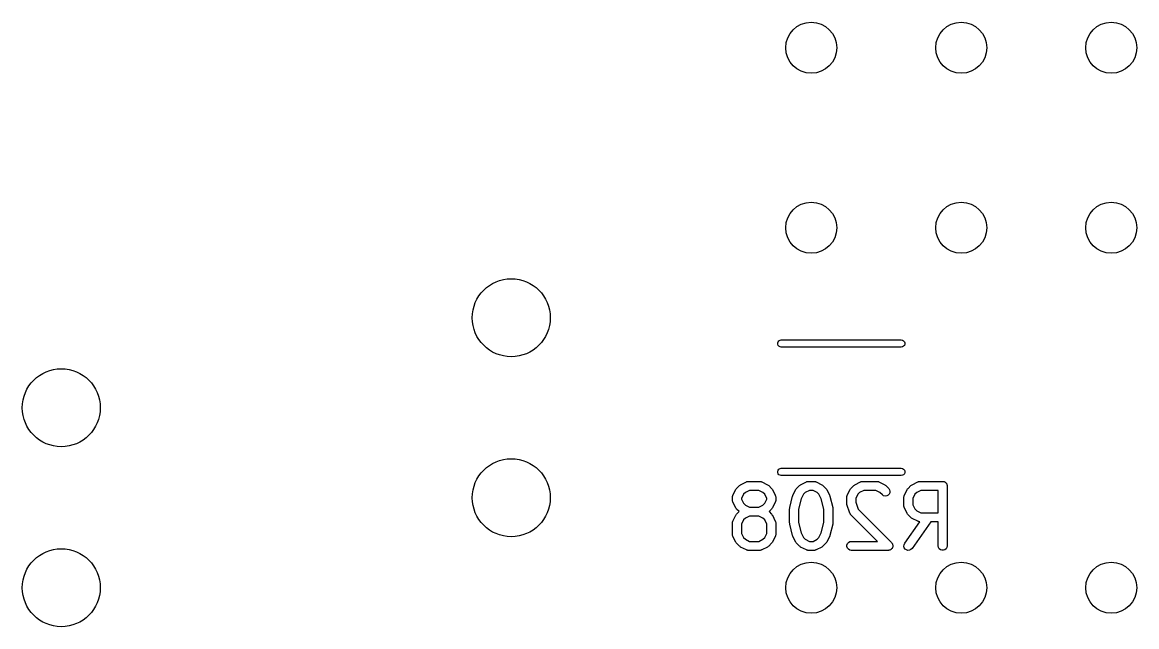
# Model space of a CAD drawing. Extents: x 25 to 326, y -201 to -21.
# Drawn here: x 29.35 to 47.92, y -200.65 to -190.57 of the extents above; entities that cross this region are included whole.
import ezdxf

# ---------------------------------------------------------------- set-up
doc = ezdxf.new("R2010")
doc.units = 0
doc.header["$MEASUREMENT"] = 0
doc.layers.add('BLACK', color=7, linetype='CONTINUOUS')

msp = doc.modelspace()

# ---------------------------------------------------------------- linework, layer by layer
at = {"layer": 'Black'}
for p, q in [((41.9409, -195.92), (41.948, -195.9)), ((41.9409, -195.94), (41.9409, -195.92)), ((41.948, -195.96), (41.9409, -195.94)), ((41.948, -195.9), (41.9614, -195.884)), ((41.9614, -195.976), (41.948, -195.96)), ((41.9614, -195.884), (41.9795, -195.874)), ((41.9795, -195.874), (42, -195.87)), ((42, -195.87), (44, -195.87)), ((44, -195.87), (44.0205, -195.874)), ((44.0205, -195.874), (44.0386, -195.884)), ((44.0386, -195.884), (44.052, -195.9)), ((44.052, -195.96), (44.0386, -195.976)), ((44.052, -195.9), (44.0591, -195.92)), ((44.0591, -195.94), (44.052, -195.96)), ((44.0591, -195.92), (44.0591, -195.94)), ((41.9795, -195.986), (41.9614, -195.976)), ((42, -195.99), (41.9795, -195.986)), ((44, -195.99), (42, -195.99)), ((44.0205, -195.986), (44, -195.99)), ((44.0386, -195.976), (44.0205, -195.986)), ((41.9409, -198.06), (41.948, -198.04)), ((41.9409, -198.08), (41.9409, -198.06)), ((41.948, -198.1), (41.9409, -198.08)), ((41.948, -198.04), (41.9614, -198.024)), ((41.9614, -198.116), (41.948, -198.1)), ((41.9614, -198.024), (41.9795, -198.014)), ((41.9795, -198.126), (41.9614, -198.116)), ((41.9795, -198.014), (42, -198.01)), ((42, -198.13), (41.9795, -198.126)), ((42, -198.01), (44, -198.01)), ((44, -198.13), (42, -198.13)), ((44, -198.01), (44.0205, -198.014)), ((44.0205, -198.126), (44, -198.13)), ((44.0205, -198.014), (44.0386, -198.024)), ((44.0386, -198.116), (44.0205, -198.126)), ((44.0386, -198.024), (44.052, -198.04)), ((44.052, -198.1), (44.0386, -198.116)), ((44.052, -198.04), (44.0591, -198.06)), ((44.0591, -198.08), (44.052, -198.1)), ((44.0591, -198.06), (44.0591, -198.08)), ((41.1948, -198.459), (41.2424, -198.364)), ((41.2424, -198.364), (41.2496, -198.354)), ((41.2496, -198.354), (41.2565, -198.345)), ((41.2565, -198.345), (41.3041, -198.297)), ((41.3041, -198.297), (41.3139, -198.29)), ((41.3139, -198.29), (41.3236, -198.283)), ((41.3236, -198.283), (41.4188, -198.235)), ((41.4701, -198.377), (41.4016, -198.412)), ((41.4188, -198.235), (41.423, -198.234)), ((41.423, -198.234), (41.4267, -198.232)), ((41.4267, -198.232), (41.4354, -198.23)), ((41.4354, -198.23), (41.4438, -198.228)), ((41.4438, -198.228), (41.4481, -198.228)), ((41.4481, -198.228), (41.4524, -198.227)), ((41.4524, -198.227), (41.6429, -198.227)), ((41.6252, -198.377), (41.4701, -198.377)), ((41.6937, -198.412), (41.6252, -198.377)), ((41.6429, -198.227), (41.6471, -198.228)), ((41.6471, -198.228), (41.6514, -198.228)), ((41.6514, -198.228), (41.6599, -198.23)), ((41.6599, -198.23), (41.6685, -198.232)), ((41.6685, -198.232), (41.6723, -198.234)), ((41.6723, -198.234), (41.6764, -198.235)), ((41.6764, -198.235), (41.7716, -198.283)), ((41.7716, -198.283), (41.7813, -198.29)), ((41.7813, -198.29), (41.7911, -198.297)), ((41.7911, -198.297), (41.8387, -198.345)), ((41.8387, -198.345), (41.8456, -198.354)), ((41.8456, -198.354), (41.8528, -198.364)), ((41.8528, -198.364), (41.9004, -198.459)), ((42.1948, -198.459), (42.2424, -198.364)), ((42.2424, -198.364), (42.2496, -198.354)), ((42.2496, -198.354), (42.2565, -198.345)), ((42.2565, -198.345), (42.3041, -198.297)), ((42.3041, -198.297), (42.3139, -198.29)), ((42.3139, -198.29), (42.3236, -198.283)), ((42.3236, -198.283), (42.4188, -198.235)), ((42.4701, -198.377), (42.4016, -198.412)), ((42.4188, -198.235), (42.423, -198.234)), ((42.423, -198.234), (42.4267, -198.232)), ((42.4267, -198.232), (42.4354, -198.23)), ((42.4354, -198.23), (42.4438, -198.228)), ((42.4438, -198.228), (42.4481, -198.228)), ((42.4481, -198.228), (42.4524, -198.227)), ((42.4524, -198.227), (42.5476, -198.227)), ((42.5299, -198.377), (42.4701, -198.377)), ((42.5984, -198.412), (42.5299, -198.377)), ((42.5476, -198.227), (42.5519, -198.228)), ((42.5519, -198.228), (42.5562, -198.228)), ((42.5562, -198.228), (42.5646, -198.23)), ((42.5646, -198.23), (42.5733, -198.232)), ((42.5733, -198.232), (42.577, -198.234)), ((42.577, -198.234), (42.5812, -198.235)), ((42.5812, -198.235), (42.6764, -198.283)), ((42.6764, -198.283), (42.6861, -198.29)), ((42.6861, -198.29), (42.6959, -198.297)), ((42.6959, -198.297), (42.7435, -198.345)), ((42.7435, -198.345), (42.7504, -198.354)), ((42.7504, -198.354), (42.7576, -198.364)), ((42.7576, -198.364), (42.8052, -198.459)), ((43.0996, -198.459), (43.1472, -198.364)), ((43.1472, -198.364), (43.1544, -198.354)), ((43.1544, -198.354), (43.1613, -198.345)), ((43.1613, -198.345), (43.2089, -198.297)), ((43.2089, -198.297), (43.2187, -198.29)), ((43.2187, -198.29), (43.2284, -198.283)), ((43.2284, -198.283), (43.3236, -198.235)), ((43.3748, -198.377), (43.3063, -198.412)), ((43.3236, -198.235), (43.3277, -198.234)), ((43.3277, -198.234), (43.3315, -198.232)), ((43.3315, -198.232), (43.3401, -198.23)), ((43.3401, -198.23), (43.3486, -198.228)), ((43.3486, -198.228), (43.3529, -198.228)), ((43.3529, -198.228), (43.3571, -198.227)), ((43.3571, -198.227), (43.5952, -198.227)), ((43.5775, -198.377), (43.3748, -198.377)), ((43.646, -198.412), (43.5775, -198.377)), ((43.5952, -198.227), (43.5995, -198.228)), ((43.5995, -198.228), (43.6038, -198.228)), ((43.6038, -198.228), (43.6122, -198.23)), ((43.6122, -198.23), (43.6209, -198.232)), ((43.6209, -198.232), (43.6246, -198.234)), ((43.6246, -198.234), (43.6288, -198.235)), ((43.6288, -198.235), (43.724, -198.283)), ((43.724, -198.283), (43.7337, -198.29)), ((43.7337, -198.29), (43.7435, -198.297)), ((43.7435, -198.297), (43.7911, -198.345)), ((43.7911, -198.345), (43.8061, -198.366)), ((43.8061, -198.366), (43.8128, -198.391)), ((44.052, -198.459), (44.0996, -198.364)), ((44.0996, -198.364), (44.1067, -198.354)), ((44.1067, -198.354), (44.1136, -198.345)), ((44.1136, -198.345), (44.1613, -198.297)), ((44.1613, -198.297), (44.1711, -198.29)), ((44.1711, -198.29), (44.1807, -198.283)), ((44.1807, -198.283), (44.276, -198.235)), ((44.3272, -198.377), (44.2587, -198.412)), ((44.276, -198.235), (44.2801, -198.234)), ((44.2801, -198.234), (44.2839, -198.232)), ((44.2839, -198.232), (44.2925, -198.23)), ((44.2925, -198.23), (44.3009, -198.228)), ((44.3009, -198.228), (44.3053, -198.228)), ((44.3053, -198.228), (44.3095, -198.227)), ((44.3095, -198.227), (44.6905, -198.227)), ((44.6155, -198.377), (44.3272, -198.377)), ((44.6155, -198.751), (44.6155, -198.377)), ((44.6905, -198.227), (44.6969, -198.229)), ((44.6969, -198.229), (44.7035, -198.229)), ((44.7035, -198.229), (44.7097, -198.231)), ((44.7097, -198.231), (44.7161, -198.232)), ((44.7161, -198.232), (44.7218, -198.235)), ((44.7218, -198.235), (44.728, -198.237)), ((44.728, -198.237), (44.733, -198.242)), ((44.733, -198.242), (44.7387, -198.245)), ((44.7387, -198.245), (44.7429, -198.25)), ((44.7429, -198.25), (44.7479, -198.254)), ((44.7479, -198.254), (44.7512, -198.26)), ((44.7512, -198.26), (44.7554, -198.265)), ((44.7554, -198.265), (44.7577, -198.271)), ((44.7577, -198.271), (44.761, -198.277)), ((44.761, -198.277), (44.7621, -198.283)), ((44.7621, -198.283), (44.7643, -198.289)), ((44.7643, -198.289), (44.7643, -198.296)), ((44.7643, -198.296), (44.7655, -198.302)), ((44.7655, -198.302), (44.7655, -199.302)), ((41.1869, -198.493), (41.1877, -198.489)), ((41.1869, -198.54), (41.1869, -198.493)), ((41.1877, -198.545), (41.1869, -198.54)), ((41.1874, -198.484), (41.1899, -198.476)), ((41.1877, -198.489), (41.1874, -198.484)), ((41.1874, -198.549), (41.1877, -198.545)), ((41.1899, -198.557), (41.1874, -198.549)), ((41.1899, -198.476), (41.1914, -198.467)), ((41.1914, -198.566), (41.1899, -198.557)), ((41.1914, -198.467), (41.1936, -198.463)), ((41.1936, -198.57), (41.1914, -198.566)), ((41.1936, -198.463), (41.1948, -198.459)), ((41.3712, -198.442), (41.3369, -198.511)), ((41.3369, -198.511), (41.3369, -198.523)), ((41.3369, -198.523), (41.3712, -198.591)), ((41.4016, -198.412), (41.3712, -198.442)), ((41.7241, -198.442), (41.6937, -198.412)), ((41.7583, -198.511), (41.7241, -198.442)), ((41.7241, -198.591), (41.7583, -198.523)), ((41.7583, -198.523), (41.7583, -198.511)), ((41.9004, -198.459), (41.9016, -198.463)), ((41.9016, -198.463), (41.9038, -198.467)), ((41.9038, -198.566), (41.9016, -198.57)), ((41.9038, -198.467), (41.9053, -198.476)), ((41.9053, -198.557), (41.9038, -198.566)), ((41.9053, -198.476), (41.9078, -198.484)), ((41.9078, -198.549), (41.9053, -198.557)), ((41.9078, -198.484), (41.9076, -198.489)), ((41.9076, -198.489), (41.9083, -198.493)), ((41.9083, -198.54), (41.9076, -198.545)), ((41.9076, -198.545), (41.9078, -198.549)), ((41.9083, -198.493), (41.9083, -198.54)), ((42.1415, -198.665), (42.1891, -198.475)), ((42.1891, -198.475), (42.1925, -198.467)), ((42.1925, -198.467), (42.1948, -198.459)), ((42.3327, -198.519), (42.2893, -198.693)), ((42.3712, -198.442), (42.3327, -198.519)), ((42.4016, -198.412), (42.3712, -198.442)), ((42.6288, -198.442), (42.5984, -198.412)), ((42.6673, -198.519), (42.6288, -198.442)), ((42.7107, -198.693), (42.6673, -198.519)), ((42.8052, -198.459), (42.8075, -198.467)), ((42.8075, -198.467), (42.8109, -198.475)), ((42.8109, -198.475), (42.8585, -198.665)), ((43.0917, -198.493), (43.0924, -198.489)), ((43.0917, -198.588), (43.0917, -198.493)), ((43.0922, -198.484), (43.0947, -198.476)), ((43.0924, -198.489), (43.0922, -198.484)), ((43.0947, -198.476), (43.0962, -198.467)), ((43.0962, -198.467), (43.0984, -198.463)), ((43.0984, -198.463), (43.0996, -198.459)), ((43.2759, -198.442), (43.2417, -198.511)), ((43.2417, -198.511), (43.2417, -198.576)), ((43.3063, -198.412), (43.2759, -198.442)), ((43.6851, -198.451), (43.646, -198.412)), ((43.7064, -198.466), (43.6851, -198.451)), ((43.7316, -198.472), (43.7064, -198.466)), ((43.7575, -198.47), (43.7316, -198.472)), ((43.7811, -198.459), (43.7575, -198.47)), ((43.7995, -198.441), (43.7811, -198.459)), ((43.8105, -198.417), (43.7995, -198.441)), ((43.8128, -198.391), (43.8105, -198.417)), ((44.044, -198.493), (44.0448, -198.489)), ((44.044, -198.636), (44.044, -198.493)), ((44.0445, -198.484), (44.047, -198.476)), ((44.0448, -198.489), (44.0445, -198.484)), ((44.047, -198.476), (44.0486, -198.467)), ((44.0486, -198.467), (44.0507, -198.463)), ((44.0507, -198.463), (44.052, -198.459)), ((44.2283, -198.442), (44.194, -198.511)), ((44.194, -198.511), (44.194, -198.618)), ((44.2587, -198.412), (44.2283, -198.442)), ((41.1948, -198.574), (41.1936, -198.57)), ((41.2424, -198.669), (41.1948, -198.574)), ((41.2496, -198.679), (41.2424, -198.669)), ((41.2565, -198.689), (41.2496, -198.679)), ((41.2987, -198.731), (41.2565, -198.689)), ((41.2565, -198.773), (41.2987, -198.731)), ((41.3712, -198.591), (41.4016, -198.622)), ((41.4016, -198.622), (41.4701, -198.656)), ((41.4701, -198.656), (41.6252, -198.656)), ((41.6252, -198.656), (41.6937, -198.622)), ((41.6937, -198.622), (41.7241, -198.591)), ((41.8387, -198.689), (41.7965, -198.731)), ((41.7965, -198.731), (41.8387, -198.773)), ((41.8456, -198.679), (41.8387, -198.689)), ((41.8528, -198.669), (41.8456, -198.679)), ((41.9004, -198.574), (41.8528, -198.669)), ((41.9016, -198.57), (41.9004, -198.574)), ((42.1393, -198.683), (42.1409, -198.674)), ((42.1393, -198.921), (42.1393, -198.683)), ((42.1409, -198.674), (42.1415, -198.665)), ((42.2893, -198.693), (42.2893, -198.912)), ((42.7107, -198.912), (42.7107, -198.693)), ((42.8585, -198.665), (42.8591, -198.674)), ((42.8591, -198.674), (42.8607, -198.683)), ((42.8607, -198.683), (42.8607, -198.921)), ((43.0938, -198.6), (43.0917, -198.588)), ((43.0955, -198.612), (43.0938, -198.6)), ((43.1431, -198.755), (43.0955, -198.612)), ((43.2417, -198.576), (43.2798, -198.69)), ((43.2798, -198.69), (43.8387, -199.249)), ((44.0448, -198.64), (44.044, -198.636)), ((44.0445, -198.644), (44.0448, -198.64)), ((44.047, -198.653), (44.0445, -198.644)), ((44.0486, -198.661), (44.047, -198.653)), ((44.0507, -198.665), (44.0486, -198.661)), ((44.052, -198.669), (44.0507, -198.665)), ((44.0996, -198.764), (44.052, -198.669)), ((44.194, -198.618), (44.2283, -198.687)), ((44.2283, -198.687), (44.2587, -198.717)), ((44.2587, -198.717), (44.3272, -198.751)), ((44.3272, -198.751), (44.6155, -198.751)), ((41.1869, -198.921), (41.1877, -198.917)), ((41.1869, -199.112), (41.1869, -198.921)), ((41.1874, -198.913), (41.1899, -198.904)), ((41.1877, -198.917), (41.1874, -198.913)), ((41.1899, -198.904), (41.1914, -198.896)), ((41.1914, -198.896), (41.1936, -198.892)), ((41.1936, -198.892), (41.1948, -198.888)), ((41.1948, -198.888), (41.2424, -198.793)), ((41.2424, -198.793), (41.2496, -198.783)), ((41.2496, -198.783), (41.2565, -198.773)), ((41.3712, -198.871), (41.3369, -198.939)), ((41.4016, -198.84), (41.3712, -198.871)), ((41.4701, -198.806), (41.4016, -198.84)), ((41.6252, -198.806), (41.4701, -198.806)), ((41.6937, -198.84), (41.6252, -198.806)), ((41.7241, -198.871), (41.6937, -198.84)), ((41.7583, -198.939), (41.7241, -198.871)), ((41.8387, -198.773), (41.8456, -198.783)), ((41.8456, -198.783), (41.8528, -198.793)), ((41.8528, -198.793), (41.9004, -198.888)), ((41.9004, -198.888), (41.9016, -198.892)), ((41.9016, -198.892), (41.9038, -198.896)), ((41.9038, -198.896), (41.9053, -198.904)), ((41.9053, -198.904), (41.9078, -198.913)), ((41.9078, -198.913), (41.9076, -198.917)), ((41.9076, -198.917), (41.9083, -198.921)), ((41.9083, -198.921), (41.9083, -199.112)), ((42.1409, -198.93), (42.1393, -198.921)), ((42.1415, -198.94), (42.1409, -198.93)), ((42.2893, -198.912), (42.3327, -199.086)), ((42.6673, -199.086), (42.7107, -198.912)), ((42.8591, -198.93), (42.8585, -198.94)), ((42.8607, -198.921), (42.8591, -198.93)), ((43.1452, -198.758), (43.1431, -198.755)), ((43.1463, -198.763), (43.1452, -198.758)), ((43.1514, -198.77), (43.1463, -198.763)), ((43.1555, -198.778), (43.1514, -198.77)), ((43.1588, -198.78), (43.1555, -198.778)), ((43.1613, -198.784), (43.1588, -198.78)), ((43.6046, -199.227), (43.1613, -198.784)), ((44.0576, -199.259), (44.3085, -198.901)), ((44.1067, -198.774), (44.0996, -198.764)), ((44.1136, -198.784), (44.1067, -198.774)), ((44.1613, -198.832), (44.1136, -198.784)), ((44.1711, -198.838), (44.1613, -198.832)), ((44.1807, -198.846), (44.1711, -198.838)), ((44.4914, -198.901), (44.1805, -199.345)), ((44.276, -198.893), (44.1807, -198.846)), ((44.2801, -198.895), (44.276, -198.893)), ((44.2839, -198.897), (44.2801, -198.895)), ((44.2925, -198.898), (44.2839, -198.897)), ((44.3009, -198.901), (44.2925, -198.898)), ((44.3053, -198.9), (44.3009, -198.901)), ((44.3085, -198.901), (44.3053, -198.9)), ((44.6155, -198.901), (44.4914, -198.901)), ((44.6155, -199.302), (44.6155, -198.901)), ((41.1877, -199.116), (41.1869, -199.112)), ((41.1874, -199.12), (41.1877, -199.116)), ((41.1899, -199.129), (41.1874, -199.12)), ((41.3369, -198.939), (41.3369, -199.094)), ((41.3369, -199.094), (41.3712, -199.163)), ((41.7241, -199.163), (41.7583, -199.094)), ((41.7583, -199.094), (41.7583, -198.939)), ((41.9078, -199.12), (41.9053, -199.129)), ((41.9083, -199.112), (41.9076, -199.116)), ((41.9076, -199.116), (41.9078, -199.12)), ((42.1891, -199.13), (42.1415, -198.94)), ((42.3327, -199.086), (42.3712, -199.163)), ((42.6288, -199.163), (42.6673, -199.086)), ((42.8585, -198.94), (42.8109, -199.13)), ((41.1914, -199.138), (41.1899, -199.129)), ((41.1936, -199.141), (41.1914, -199.138)), ((41.1948, -199.145), (41.1936, -199.141)), ((41.2424, -199.241), (41.1948, -199.145)), ((41.2496, -199.25), (41.2424, -199.241)), ((41.2565, -199.26), (41.2496, -199.25)), ((41.3041, -199.308), (41.2565, -199.26)), ((41.3139, -199.315), (41.3041, -199.308)), ((41.3712, -199.163), (41.4016, -199.193)), ((41.4016, -199.193), (41.4701, -199.227)), ((41.4701, -199.227), (41.6252, -199.227)), ((41.6252, -199.227), (41.6937, -199.193)), ((41.6937, -199.193), (41.7241, -199.163)), ((41.7911, -199.308), (41.7813, -199.315)), ((41.8387, -199.26), (41.7911, -199.308)), ((41.8456, -199.25), (41.8387, -199.26)), ((41.8528, -199.241), (41.8456, -199.25)), ((41.9004, -199.145), (41.8528, -199.241)), ((41.9016, -199.141), (41.9004, -199.145)), ((41.9038, -199.138), (41.9016, -199.141)), ((41.9053, -199.129), (41.9038, -199.138)), ((42.1925, -199.138), (42.1891, -199.13)), ((42.1948, -199.145), (42.1925, -199.138)), ((42.2424, -199.241), (42.1948, -199.145)), ((42.2496, -199.25), (42.2424, -199.241)), ((42.2565, -199.26), (42.2496, -199.25)), ((42.3041, -199.308), (42.2565, -199.26)), ((42.3139, -199.315), (42.3041, -199.308)), ((42.3712, -199.163), (42.4016, -199.193)), ((42.4016, -199.193), (42.4701, -199.227)), ((42.4701, -199.227), (42.5299, -199.227)), ((42.5299, -199.227), (42.5984, -199.193)), ((42.5984, -199.193), (42.6288, -199.163)), ((42.6959, -199.308), (42.6861, -199.315)), ((42.7435, -199.26), (42.6959, -199.308)), ((42.7504, -199.25), (42.7435, -199.26)), ((42.7576, -199.241), (42.7504, -199.25)), ((42.8052, -199.145), (42.7576, -199.241)), ((42.8075, -199.138), (42.8052, -199.145)), ((42.8109, -199.13), (42.8075, -199.138)), ((43.0928, -199.289), (43.1017, -199.265)), ((43.0928, -199.315), (43.0928, -199.289)), ((43.1017, -199.265), (43.1185, -199.245)), ((43.1185, -199.245), (43.141, -199.232)), ((43.141, -199.232), (43.1667, -199.227)), ((43.1667, -199.227), (43.6046, -199.227)), ((43.8387, -199.249), (43.8444, -199.257)), ((43.8444, -199.257), (43.8507, -199.265)), ((43.8507, -199.265), (43.8518, -199.268)), ((43.8518, -199.268), (43.8537, -199.271)), ((43.8537, -199.271), (43.8562, -199.28)), ((43.8562, -199.28), (43.8596, -199.289)), ((43.8596, -199.289), (43.8596, -199.293)), ((43.8596, -199.293), (43.8604, -199.296)), ((43.8604, -199.296), (43.8596, -199.306)), ((43.8596, -199.306), (43.8596, -199.315)), ((44.0443, -199.309), (44.0466, -199.283)), ((44.0511, -199.334), (44.0443, -199.309)), ((44.0466, -199.283), (44.0576, -199.259)), ((44.62, -199.328), (44.6155, -199.302)), ((44.7655, -199.302), (44.761, -199.328)), ((41.3236, -199.322), (41.3139, -199.315)), ((41.4188, -199.369), (41.3236, -199.322)), ((41.423, -199.371), (41.4188, -199.369)), ((41.4267, -199.373), (41.423, -199.371)), ((41.4354, -199.374), (41.4267, -199.373)), ((41.4438, -199.377), (41.4354, -199.374)), ((41.4481, -199.377), (41.4438, -199.377)), ((41.4524, -199.377), (41.4481, -199.377)), ((41.6429, -199.377), (41.4524, -199.377)), ((41.6471, -199.377), (41.6429, -199.377)), ((41.6514, -199.377), (41.6471, -199.377)), ((41.6599, -199.374), (41.6514, -199.377)), ((41.6685, -199.373), (41.6599, -199.374)), ((41.6723, -199.371), (41.6685, -199.373)), ((41.6764, -199.369), (41.6723, -199.371)), ((41.7716, -199.322), (41.6764, -199.369)), ((41.7813, -199.315), (41.7716, -199.322)), ((42.3236, -199.322), (42.3139, -199.315)), ((42.4188, -199.369), (42.3236, -199.322)), ((42.423, -199.371), (42.4188, -199.369)), ((42.4267, -199.373), (42.423, -199.371)), ((42.4354, -199.374), (42.4267, -199.373)), ((42.4438, -199.377), (42.4354, -199.374)), ((42.4481, -199.377), (42.4438, -199.377)), ((42.4524, -199.377), (42.4481, -199.377)), ((42.5476, -199.377), (42.4524, -199.377)), ((42.5519, -199.377), (42.5476, -199.377)), ((42.5562, -199.377), (42.5519, -199.377)), ((42.5646, -199.374), (42.5562, -199.377)), ((42.5733, -199.373), (42.5646, -199.374)), ((42.577, -199.371), (42.5733, -199.373)), ((42.5812, -199.369), (42.577, -199.371)), ((42.6764, -199.322), (42.5812, -199.369)), ((42.6861, -199.315), (42.6764, -199.322)), ((43.1017, -199.34), (43.0928, -199.315)), ((43.1185, -199.36), (43.1017, -199.34)), ((43.141, -199.373), (43.1185, -199.36)), ((43.1667, -199.377), (43.141, -199.373)), ((43.7857, -199.377), (43.1667, -199.377)), ((43.7954, -199.376), (43.7857, -199.377)), ((43.8051, -199.375), (43.7954, -199.376)), ((43.8081, -199.373), (43.8051, -199.375)), ((43.8114, -199.373), (43.8081, -199.373)), ((43.8198, -199.368), (43.8114, -199.373)), ((43.8287, -199.364), (43.8198, -199.368)), ((43.8311, -199.361), (43.8287, -199.364)), ((43.8339, -199.36), (43.8311, -199.361)), ((43.8402, -199.352), (43.8339, -199.36)), ((43.8472, -199.345), (43.8402, -199.352)), ((43.8485, -199.342), (43.8472, -199.345)), ((43.8507, -199.34), (43.8485, -199.342)), ((43.854, -199.331), (43.8507, -199.34)), ((43.8582, -199.322), (43.854, -199.331)), ((43.8584, -199.319), (43.8582, -199.322)), ((43.8596, -199.315), (43.8584, -199.319)), ((44.066, -199.355), (44.0511, -199.334)), ((44.0874, -199.37), (44.066, -199.355)), ((44.1125, -199.377), (44.0874, -199.37)), ((44.1385, -199.375), (44.1125, -199.377)), ((44.1621, -199.364), (44.1385, -199.375)), ((44.1805, -199.345), (44.1621, -199.364)), ((44.633, -199.351), (44.62, -199.328)), ((44.653, -199.367), (44.633, -199.351)), ((44.6775, -199.376), (44.653, -199.367)), ((44.7035, -199.376), (44.6775, -199.376)), ((44.728, -199.367), (44.7035, -199.376)), ((44.7479, -199.351), (44.728, -199.367)), ((44.761, -199.328), (44.7479, -199.351))]:
    msp.add_line(p, q, dxfattribs=at)
for centre, radius in [((42.5, -191), 0.425), ((45, -191), 0.425), ((47.5, -191), 0.425), ((42.5, -194), 0.425), ((45, -194), 0.425), ((47.5, -194), 0.425), ((37.5, -195.5), 0.65), ((30, -197), 0.65), ((37.5, -198.5), 0.65), ((30, -200), 0.65), ((42.5, -200), 0.425), ((45, -200), 0.425), ((47.5, -200), 0.425)]:
    msp.add_circle(centre, radius, dxfattribs=at)

doc.saveas('drawing.dxf')
